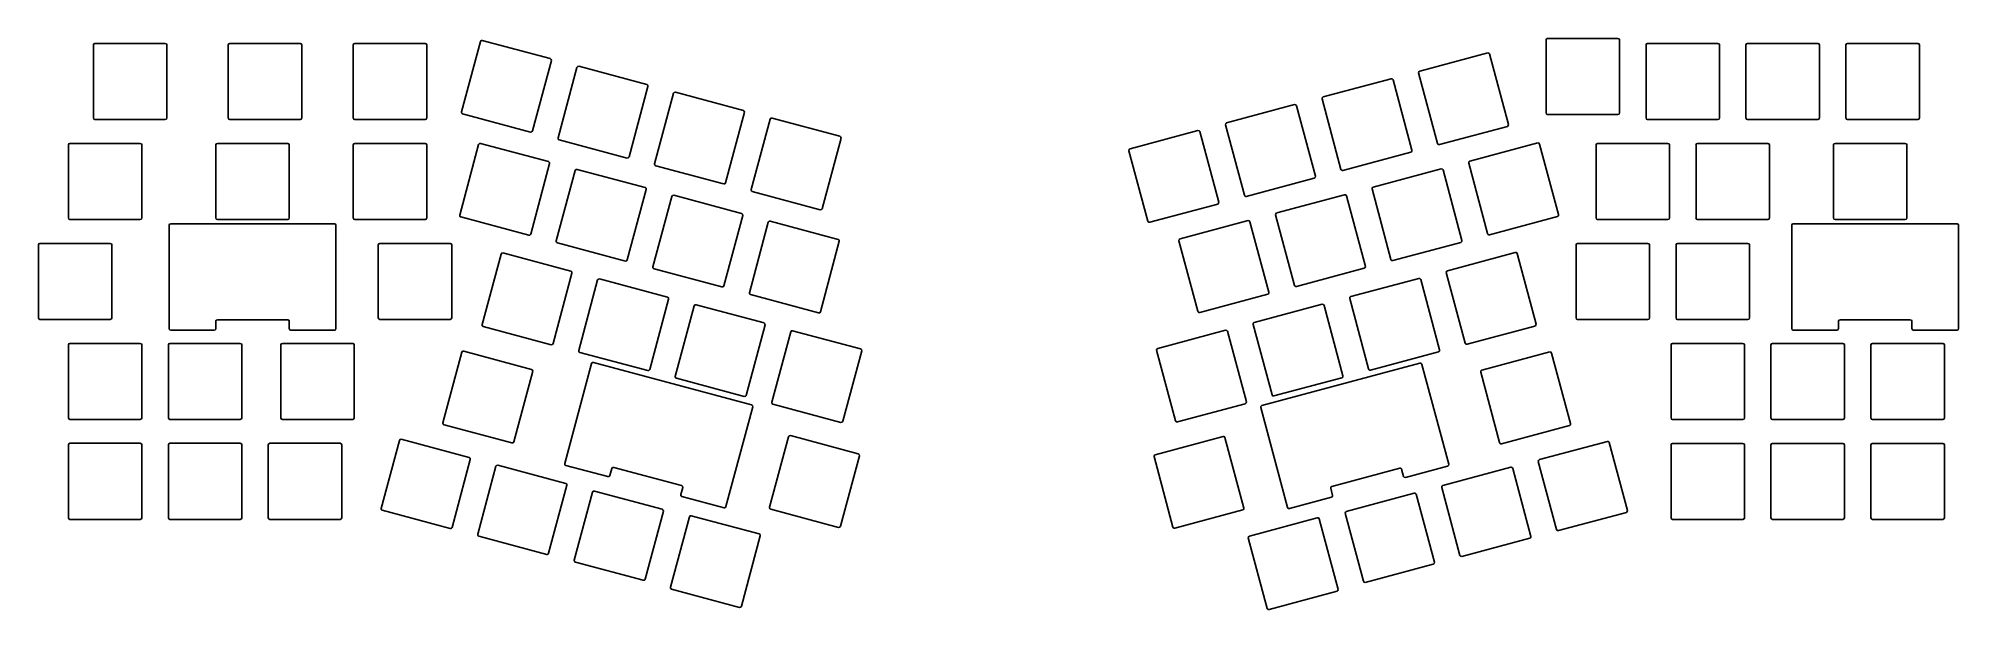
# Model space of a CAD drawing. Extents: x 24 to 390, y -132 to -23.
import ezdxf

# ---------------------------------------------------------------- set-up
doc = ezdxf.new("R2010")
doc.units = 0
doc.layers.add('BLACK', color=7, linetype='CONTINUOUS')

msp = doc.modelspace()

# ---------------------------------------------------------------- linework, layer by layer
at = {"layer": 'BLACK', "linetype": 'CONTINUOUS'}
for p, q in [((34.188, -38.3955), (34.188, -24.4955)), ((34.488, -24.1955), (47.888, -24.1955)), ((48.188, -24.4955), (48.188, -38.3955)), ((59.9055, -38.3955), (59.9055, -24.4955)), ((60.2055, -24.1955), (73.6055, -24.1955)), ((73.9055, -24.4955), (73.9055, -38.3955)), ((83.718, -38.3955), (83.718, -24.4955)), ((84.018, -24.1955), (97.418, -24.1955)), ((97.718, -24.4955), (97.718, -38.3955)), ((104.349, -37.264), (107.947, -23.8377)), ((108.314, -23.6255), (121.257, -27.0937)), ((311.042, -37.4475), (311.042, -23.5475)), ((311.342, -23.2475), (324.743, -23.2475)), ((325.042, -23.5475), (325.042, -37.4475)), ((330.092, -38.4), (330.092, -24.5)), ((330.392, -24.2), (343.792, -24.2)), ((344.092, -24.5), (344.092, -38.4)), ((349.142, -38.4), (349.142, -24.5)), ((349.442, -24.2), (362.842, -24.2)), ((363.142, -24.5), (363.142, -38.4)), ((368.192, -38.4), (368.192, -24.5)), ((368.493, -24.2), (381.892, -24.2)), ((382.192, -24.5), (382.192, -38.4)), ((121.47, -27.4611), (117.872, -40.8875)), ((122.751, -42.198), (126.349, -28.7716)), ((126.716, -28.5595), (139.66, -32.0277)), ((286.971, -29.4673), (299.914, -25.9991)), ((300.282, -26.2112), (303.879, -39.6376)), ((139.872, -32.3951), (136.274, -45.8215)), ((268.568, -34.4012), (281.512, -30.933)), ((281.879, -31.1452), (285.477, -44.5716)), ((290.356, -43.2611), (286.759, -29.8347)), ((141.154, -47.132), (144.751, -33.7056)), ((145.119, -33.4935), (158.062, -36.9616)), ((250.166, -39.3352), (263.109, -35.867)), ((263.477, -36.0791), (267.074, -49.5055)), ((271.954, -48.195), (268.356, -34.7686)), ((47.888, -38.6955), (34.488, -38.6955)), ((73.6055, -38.6955), (60.2055, -38.6955)), ((97.418, -38.6955), (84.018, -38.6955)), ((117.505, -41.0996), (104.561, -37.6315)), ((158.274, -37.3291), (154.677, -50.7554)), ((159.556, -52.0659), (163.154, -38.6396)), ((163.521, -38.4274), (176.464, -41.8956)), ((253.552, -53.129), (249.954, -39.7026)), ((303.667, -40.005), (290.724, -43.4732)), ((324.743, -37.7475), (311.342, -37.7475)), ((343.792, -38.7), (330.392, -38.7)), ((362.842, -38.7), (349.442, -38.7)), ((381.892, -38.7), (368.493, -38.7)), ((29.4255, -57.4455), (29.4255, -43.5455)), ((29.7255, -43.2455), (43.1255, -43.2455)), ((43.4255, -43.5455), (43.4255, -57.4455)), ((57.5242, -57.4455), (57.5242, -43.5455)), ((57.8242, -43.2455), (71.2242, -43.2455)), ((71.5242, -43.5455), (71.5242, -57.4455)), ((83.718, -57.4455), (83.718, -43.5455)), ((84.018, -43.2455), (97.418, -43.2455)), ((97.718, -43.5455), (97.718, -57.4455)), ((104.016, -56.8998), (107.613, -43.4735)), ((107.981, -43.2613), (120.924, -46.7295)), ((135.907, -46.0336), (122.963, -42.5654)), ((176.677, -42.263), (173.079, -55.6894)), ((231.764, -44.2691), (244.707, -40.801)), ((245.075, -41.0131), (248.672, -54.4395)), ((296.505, -46.6361), (309.449, -43.1679)), ((309.816, -43.38), (313.414, -56.8064)), ((320.567, -57.45), (320.567, -43.55)), ((320.868, -43.25), (334.267, -43.25)), ((334.567, -43.55), (334.567, -57.45)), ((339.618, -57.45), (339.618, -43.55)), ((339.917, -43.25), (353.317, -43.25)), ((353.618, -43.55), (353.618, -57.45)), ((365.811, -57.45), (365.811, -43.55)), ((366.111, -43.25), (379.511, -43.25)), ((379.811, -43.55), (379.811, -57.45)), ((121.136, -47.0969), (117.539, -60.5233)), ((154.309, -50.9676), (141.366, -47.4994)), ((235.149, -58.0629), (231.552, -44.6365)), ((285.265, -44.939), (272.321, -48.4071)), ((299.891, -60.4298), (296.293, -47.0035)), ((122.418, -61.8338), (126.016, -48.4074)), ((126.383, -48.1953), (139.326, -51.6635)), ((266.862, -49.8729), (253.919, -53.3411)), ((278.103, -51.57), (291.046, -48.1018)), ((291.414, -48.314), (295.011, -61.7403)), ((139.539, -52.0309), (135.941, -65.4573)), ((140.82, -66.7678), (144.418, -53.3414)), ((144.785, -53.1293), (157.729, -56.5974)), ((172.712, -55.9015), (159.768, -52.4334)), ((248.46, -54.8069), (235.517, -58.2751)), ((259.701, -56.504), (272.644, -53.0358)), ((273.011, -53.2479), (276.609, -66.6743)), ((281.488, -65.3638), (277.891, -51.9374)), ((43.1255, -57.7455), (29.7255, -57.7455)), ((48.9243, -58.5455), (80.1242, -58.5455)), ((71.2242, -57.7455), (57.8242, -57.7455)), ((97.418, -57.7455), (84.018, -57.7455)), ((117.171, -60.7354), (104.228, -57.2673)), ((157.941, -56.9649), (154.343, -70.3912)), ((159.223, -71.7017), (162.82, -58.2754)), ((163.188, -58.0632), (176.131, -61.5314)), ((241.298, -61.4379), (254.242, -57.9698)), ((254.609, -58.1819), (258.207, -71.6083)), ((263.086, -70.2978), (259.488, -56.8714)), ((313.202, -57.1738), (300.258, -60.642)), ((334.267, -57.75), (320.868, -57.75)), ((353.317, -57.75), (339.917, -57.75)), ((358.164, -58.55), (389.364, -58.55)), ((379.511, -57.75), (366.111, -57.75)), ((48.6242, -58.8455), (48.6242, -78.5455)), ((80.4243, -58.8455), (80.4243, -78.5455)), ((135.574, -65.6694), (122.63, -62.2012)), ((176.343, -61.8988), (172.746, -75.3252)), ((244.684, -75.2317), (241.086, -61.8054)), ((294.799, -62.1078), (281.856, -65.5759)), ((357.864, -58.85), (357.864, -78.55)), ((389.664, -58.85), (389.664, -78.55)), ((23.7105, -76.4955), (23.7105, -62.5955)), ((24.0105, -62.2955), (37.4105, -62.2955)), ((37.7105, -62.5955), (37.7105, -76.4955)), ((88.4805, -76.4955), (88.4805, -62.5955)), ((88.7805, -62.2955), (102.18, -62.2955)), ((102.48, -62.5955), (102.48, -76.4955)), ((108.283, -77.7691), (111.88, -64.3427)), ((112.248, -64.1306), (125.191, -67.5988)), ((292.238, -67.5053), (305.181, -64.0372)), ((305.549, -64.2493), (309.146, -77.6757)), ((316.757, -76.5), (316.757, -62.6)), ((317.058, -62.3), (330.457, -62.3)), ((330.757, -62.6), (330.757, -76.5)), ((335.808, -76.5), (335.808, -62.6)), ((336.107, -62.3), (349.507, -62.3)), ((349.808, -62.6), (349.808, -76.5)), ((125.403, -67.9662), (121.806, -81.3926)), ((126.685, -82.7031), (130.283, -69.2767)), ((130.65, -69.0646), (143.594, -72.5327)), ((153.976, -70.6034), (141.032, -67.1352)), ((276.397, -67.0417), (263.453, -70.5099)), ((273.836, -72.4393), (286.779, -68.9711)), ((287.147, -69.1833), (290.744, -82.6096)), ((295.623, -81.2991), (292.026, -67.8728)), ((143.806, -72.9002), (140.208, -86.3265)), ((172.378, -75.5373), (159.435, -72.0691)), ((257.995, -71.9757), (245.051, -75.4439)), ((277.221, -86.2331), (273.624, -72.8067)), ((37.4105, -76.7955), (24.0105, -76.7955)), ((57.8242, -76.8455), (71.2242, -76.8455)), ((102.18, -76.7955), (88.7805, -76.7955)), ((145.087, -87.637), (148.685, -74.2107)), ((149.052, -73.9985), (161.996, -77.4667)), ((255.433, -77.3733), (268.377, -73.9051)), ((268.744, -74.1172), (272.342, -87.5436)), ((330.457, -76.8), (317.058, -76.8)), ((349.507, -76.8), (336.107, -76.8)), ((367.064, -76.85), (380.464, -76.85)), ((57.2242, -78.8455), (48.9243, -78.8455)), ((57.5242, -77.1455), (57.5242, -78.5455)), ((71.5242, -77.1455), (71.5242, -78.5455)), ((71.8242, -78.8455), (80.1242, -78.8455)), ((121.438, -81.6047), (108.495, -78.1365)), ((162.208, -77.8341), (158.61, -91.2605)), ((163.49, -92.571), (167.087, -79.1446)), ((167.455, -78.9325), (180.398, -82.4006)), ((237.031, -82.3072), (249.974, -78.839)), ((250.342, -79.0512), (253.939, -92.4775)), ((258.819, -91.167), (255.221, -77.7407)), ((308.934, -78.0431), (295.991, -81.5113)), ((366.464, -78.85), (358.164, -78.85)), ((366.764, -77.15), (366.764, -78.55)), ((380.764, -77.15), (380.764, -78.55)), ((381.064, -78.85), (389.364, -78.85)), ((29.4255, -95.5455), (29.4255, -81.6455)), ((29.7255, -81.3455), (43.1255, -81.3455)), ((43.4255, -81.6455), (43.4255, -95.5455)), ((48.4755, -95.5455), (48.4755, -81.6455)), ((48.7755, -81.3455), (62.1755, -81.3455)), ((62.4755, -81.6455), (62.4755, -95.5455)), ((69.9068, -95.5455), (69.9068, -81.6455)), ((70.2067, -81.3455), (83.6067, -81.3455)), ((83.9068, -81.6455), (83.9068, -95.5455)), ((100.802, -96.4748), (104.399, -83.0484)), ((104.767, -82.8363), (117.71, -86.3045)), ((139.841, -86.5387), (126.897, -83.0705)), ((180.61, -82.7681), (177.013, -96.1944)), ((240.417, -96.101), (236.819, -82.6746)), ((290.532, -82.977), (277.589, -86.4452)), ((298.799, -86.4577), (311.742, -82.9895)), ((312.11, -83.2017), (315.707, -96.628)), ((334.855, -95.55), (334.855, -81.65)), ((335.155, -81.35), (348.555, -81.35)), ((348.855, -81.65), (348.855, -95.55)), ((353.905, -95.55), (353.905, -81.65)), ((354.205, -81.35), (367.605, -81.35)), ((367.905, -81.65), (367.905, -95.55)), ((372.955, -95.55), (372.955, -81.65)), ((373.255, -81.35), (386.655, -81.35)), ((386.955, -81.65), (386.955, -95.55)), ((117.922, -86.6719), (114.325, -100.098)), ((129.125, -85.2051), (124.027, -104.234)), ((129.493, -84.9929), (159.63, -93.0681)), ((256.88, -93.2213), (287.016, -85.1462)), ((287.384, -85.3583), (292.483, -104.387)), ((302.184, -100.251), (298.587, -86.8251)), ((158.243, -91.4726), (145.3, -88.0044)), ((272.13, -87.911), (259.186, -91.3792)), ((159.842, -93.4355), (154.743, -112.464)), ((176.645, -96.4066), (163.702, -92.9384)), ((253.727, -92.845), (240.784, -96.3131)), ((256.667, -93.5888), (261.766, -112.617)), ((43.1255, -95.8455), (29.7255, -95.8455)), ((62.1755, -95.8455), (48.7755, -95.8455)), ((83.6067, -95.8455), (70.2067, -95.8455)), ((113.957, -100.31), (101.014, -96.8422)), ((315.495, -96.9955), (302.552, -100.464)), ((348.555, -95.85), (335.155, -95.85)), ((367.605, -95.85), (354.205, -95.85)), ((386.655, -95.85), (373.255, -95.85)), ((29.4255, -114.596), (29.4255, -100.695)), ((29.7255, -100.395), (43.1255, -100.395)), ((43.4255, -100.695), (43.4255, -114.596)), ((48.4755, -114.596), (48.4755, -100.695)), ((48.7755, -100.395), (62.1755, -100.395)), ((62.4755, -100.695), (62.4755, -114.596)), ((67.5255, -114.596), (67.5255, -100.695)), ((67.8255, -100.395), (81.2255, -100.395)), ((81.5255, -100.695), (81.5255, -114.596)), ((89.0318, -112.785), (92.5, -99.842)), ((92.8674, -99.6298), (105.811, -103.098)), ((163.058, -112.575), (166.655, -99.1485)), ((167.023, -98.9363), (179.966, -102.405)), ((236.543, -102.558), (249.486, -99.0896)), ((249.854, -99.3017), (253.451, -112.728)), ((309.778, -103.498), (322.722, -100.03)), ((323.089, -100.242), (326.557, -113.185)), ((334.855, -114.6), (334.855, -100.7)), ((335.155, -100.4), (348.555, -100.4)), ((348.855, -100.7), (348.855, -114.6)), ((353.905, -114.6), (353.905, -100.7)), ((354.205, -100.4), (367.605, -100.4)), ((367.905, -100.7), (367.905, -114.6)), ((372.955, -114.6), (372.955, -100.7)), ((373.255, -100.4), (386.655, -100.4)), ((386.955, -100.7), (386.955, -114.6)), ((106.023, -103.465), (102.555, -116.409)), ((107.434, -117.719), (110.902, -104.776)), ((111.27, -104.564), (124.213, -108.032)), ((132.256, -106.749), (124.239, -104.601)), ((132.986, -105.185), (132.623, -106.537)), ((133.353, -104.973), (146.297, -108.441)), ((180.178, -102.772), (176.581, -116.198)), ((239.929, -116.352), (236.331, -102.925)), ((270.213, -108.594), (283.156, -105.126)), ((283.523, -105.338), (283.886, -106.691)), ((284.253, -106.903), (292.27, -104.754)), ((291.376, -108.432), (304.319, -104.964)), ((304.687, -105.176), (308.155, -118.119)), ((313.034, -116.809), (309.566, -103.865)), ((124.425, -108.399), (120.957, -121.343)), ((125.836, -122.653), (129.305, -109.71)), ((129.672, -109.498), (142.615, -112.966)), ((146.509, -108.808), (146.146, -110.161)), ((270.001, -108.962), (270.363, -110.314)), ((294.632, -121.743), (291.164, -108.799)), ((102.187, -116.621), (89.2439, -113.153)), ((142.828, -113.333), (139.359, -126.277)), ((146.359, -110.528), (154.376, -112.676)), ((176.213, -116.41), (163.27, -112.942)), ((253.239, -113.095), (240.296, -116.564)), ((270.151, -110.681), (262.134, -112.83)), ((272.974, -113.366), (285.917, -109.898)), ((286.285, -110.11), (289.753, -123.053)), ((43.1255, -114.895), (29.7255, -114.895)), ((62.1755, -114.895), (48.7755, -114.895)), ((81.2255, -114.895), (67.8255, -114.895)), ((144.174, -127.829), (147.772, -114.402)), ((148.139, -114.19), (161.082, -117.658)), ((254.507, -118.058), (267.45, -114.59)), ((267.817, -114.802), (271.415, -128.229)), ((276.23, -126.677), (272.762, -113.733)), ((326.345, -113.553), (313.402, -117.021)), ((348.555, -114.9), (335.155, -114.9)), ((367.605, -114.9), (354.205, -114.9)), ((386.655, -114.9), (373.255, -114.9)), ((120.59, -121.555), (107.646, -118.087)), ((161.295, -118.026), (157.697, -131.452)), ((257.892, -131.852), (254.295, -118.426)), ((307.943, -118.487), (294.999, -121.955)), ((138.992, -126.489), (126.049, -123.021)), ((289.541, -123.421), (276.597, -126.889)), ((157.33, -131.664), (144.386, -128.196)), ((271.203, -128.596), (258.26, -132.064))]:
    msp.add_line(p, q, dxfattribs=at)
at = {"layer": 'BLACK'}
for centre, start, end in [((34.488, -24.4955), 90, 180), ((47.888, -24.4955), 0, 90), ((60.2055, -24.4955), 90, 180), ((73.6055, -24.4955), 0, 90), ((84.018, -24.4955), 90, 180), ((97.418, -24.4955), 0, 90), ((108.236, -23.9153), 75, 165), ((311.342, -23.5475), 90, 180), ((324.743, -23.5475), 0, 90), ((330.392, -24.5), 90, 180), ((343.792, -24.5), 0, 90), ((349.442, -24.5), 90, 180), ((362.842, -24.5), 0, 90), ((368.493, -24.5), 90, 180), ((381.892, -24.5), 0, 90), ((121.18, -27.3835), -15, 75), ((126.639, -28.8493), 75, 165), ((299.992, -26.2889), 15.0001, 105), ((139.582, -32.3175), -15, 75), ((281.589, -31.2228), 15.0001, 105), ((287.048, -29.7571), 105, 195), ((145.041, -33.7832), 75, 165), ((263.187, -36.1568), 15.0001, 105), ((268.646, -34.691), 105, 195), ((34.488, -38.3955), 180, 270), ((47.888, -38.3955), -90, 0), ((60.2055, -38.3955), 180, 270), ((73.6055, -38.3955), -90, 0), ((84.018, -38.3955), 180, 270), ((97.418, -38.3955), -90, 0), ((104.639, -37.3417), 165, 255), ((157.984, -37.2514), -15, 75), ((163.443, -38.7172), 75, 165), ((250.244, -39.625), 105, 195), ((303.589, -39.7152), -75, 15), ((311.342, -37.4475), 180, 270), ((324.743, -37.4475), -90, 0), ((330.392, -38.4), 180, 270), ((343.792, -38.4), -90, 0), ((349.442, -38.4), 180, 270), ((362.842, -38.4), -90, 0), ((368.493, -38.4), 180, 270), ((381.892, -38.4), -90, 0), ((29.7255, -43.5455), 90, 180), ((43.1255, -43.5455), 0, 90), ((57.8242, -43.5455), 90, 180), ((71.2242, -43.5455), 0, 90), ((84.018, -43.5455), 90, 180), ((97.418, -43.5455), 0, 90), ((107.903, -43.5511), 75, 165), ((117.582, -40.8099), -105, -15), ((123.041, -42.2757), 165, 255), ((176.387, -42.1854), -15, 75), ((244.785, -41.0907), 15.0001, 105), ((290.646, -43.1834), -165, -74.9999), ((309.526, -43.4577), 15.0001, 105), ((320.868, -43.55), 90, 180), ((334.267, -43.55), 0, 90), ((339.917, -43.55), 90, 180), ((353.317, -43.55), 0, 90), ((366.111, -43.55), 90, 180), ((379.511, -43.55), 0, 90), ((120.846, -47.0193), -15, 75), ((135.985, -45.7438), -105, -15), ((141.443, -47.2096), 165, 255), ((231.841, -44.5589), 105, 195), ((285.187, -44.6492), -75, 15), ((296.583, -46.9258), 105, 195), ((126.305, -48.4851), 75, 165), ((154.387, -50.6778), -105, -15), ((266.785, -49.5831), -75, 15), ((272.244, -48.1174), -165, -74.9999), ((291.124, -48.3916), 15.0001, 105), ((139.249, -51.9533), -15, 75), ((144.708, -53.419), 75, 165), ((159.846, -52.1436), 165, 255), ((248.382, -54.5171), -75, 15), ((253.841, -53.0513), -165, -74.9999), ((272.722, -53.3256), 15.0001, 105), ((278.181, -51.8598), 105, 195), ((29.7255, -57.4455), 180, 270), ((43.1255, -57.4455), -90, 0), ((48.9243, -58.8455), 90, 180), ((57.8242, -57.4455), 180, 270), ((71.2242, -57.4455), -90, 0), ((80.1242, -58.8455), 0, 90), ((84.018, -57.4455), 180, 270), ((97.418, -57.4455), -90, 0), ((104.305, -56.9775), 165, 255), ((157.651, -56.8872), -15, 75), ((163.11, -58.353), 75, 165), ((172.789, -55.6118), -105, -15), ((235.439, -57.9853), -165, -74.9999), ((254.319, -58.2595), 15.0001, 105), ((259.778, -56.7938), 105, 195), ((313.124, -56.884), -75, 15), ((320.868, -57.45), 180, 270), ((334.267, -57.45), -90, 0), ((339.917, -57.45), 180, 270), ((353.317, -57.45), -90, 0), ((358.164, -58.85), 90, 180), ((366.111, -57.45), 180, 270), ((379.511, -57.45), -90, 0), ((389.364, -58.85), 0, 90), ((117.249, -60.4457), -105, -15), ((122.708, -61.9114), 165, 255), ((176.053, -61.8212), -15, 75), ((241.376, -61.7277), 105, 195), ((294.722, -61.818), -75, 15), ((300.18, -60.3522), -165, -74.9999), ((24.0105, -62.5955), 90, 180), ((37.4105, -62.5955), 0, 90), ((88.7805, -62.5955), 90, 180), ((102.18, -62.5955), 0, 90), ((112.17, -64.4204), 75, 165), ((135.651, -65.3796), -105, -15), ((281.778, -65.2862), -165, -74.9999), ((305.259, -64.3269), 15.0001, 105), ((317.058, -62.6), 90, 180), ((330.457, -62.6), 0, 90), ((336.107, -62.6), 90, 180), ((349.507, -62.6), 0, 90), ((125.114, -67.8886), -15, 75), ((130.573, -69.3543), 75, 165), ((141.11, -66.8454), 165, 255), ((276.319, -66.7519), -75, 15), ((286.857, -69.2609), 15.0001, 105), ((292.316, -67.7951), 105, 195), ((143.516, -72.8225), -15, 75), ((154.053, -70.3136), -105, -15), ((159.512, -71.7794), 165, 255), ((257.917, -71.6859), -75, 15), ((263.376, -70.2201), -165, -74.9999), ((273.913, -72.7291), 105, 195), ((24.0105, -76.4955), 180, 270), ((37.4105, -76.4955), -90, 0), ((57.8242, -77.1455), 90, 180), ((71.2242, -77.1455), 0, 90), ((88.7805, -76.4955), 180, 270), ((102.18, -76.4955), -90, 0), ((148.975, -74.2883), 75, 165), ((172.456, -75.2475), -105, -15), ((244.973, -75.1541), -165, -74.9999), ((268.454, -74.1949), 15.0001, 105), ((317.058, -76.5), 180, 270), ((330.457, -76.5), -90, 0), ((336.107, -76.5), 180, 270), ((349.507, -76.5), -90, 0), ((367.064, -77.15), 90, 180), ((380.464, -77.15), 0, 90), ((48.9243, -78.5455), 180, 270), ((57.2242, -78.5455), -90, 0), ((71.8242, -78.5455), 180, 270), ((80.1242, -78.5455), -90, 0), ((108.573, -77.8468), 165, 255), ((161.918, -77.7565), -15, 75), ((167.377, -79.2223), 75, 165), ((250.052, -79.1288), 15.0001, 105), ((255.511, -77.663), 105, 195), ((308.857, -77.7533), -75, 15), ((358.164, -78.55), 180, 270), ((366.464, -78.55), -90, 0), ((381.064, -78.55), 180, 270), ((389.364, -78.55), -90, 0), ((29.7255, -81.6455), 90, 180), ((43.1255, -81.6455), 0, 90), ((48.7755, -81.6455), 90, 180), ((62.1755, -81.6455), 0, 90), ((70.2067, -81.6455), 90, 180), ((83.6067, -81.6455), 0, 90), ((104.689, -83.1261), 75, 165), ((121.516, -81.3149), -105, -15), ((126.975, -82.7807), 165, 255), ((180.321, -82.6904), -15, 75), ((237.109, -82.597), 105, 195), ((290.454, -82.6873), -75, 15), ((295.913, -81.2215), -165, -74.9999), ((311.82, -83.2793), 15.0001, 105), ((335.155, -81.65), 90, 180), ((348.555, -81.65), 0, 90), ((354.205, -81.65), 90, 180), ((367.605, -81.65), 0, 90), ((373.255, -81.65), 90, 180), ((386.655, -81.65), 0, 90), ((117.633, -86.5942), -15, 75), ((129.415, -85.2827), 75, 165), ((139.918, -86.2489), -105, -15), ((145.377, -87.7147), 165, 255), ((272.052, -87.6212), -75, 15), ((277.511, -86.1554), -165, -74.9999), ((287.094, -85.436), 15, 105), ((298.877, -86.7475), 105, 195), ((158.321, -91.1828), -105, -15), ((259.109, -91.0894), -165, -74.9999), ((159.552, -93.3579), -14.9999, 75.0001), ((163.78, -92.6486), 165, 255), ((253.65, -92.5552), -75, 15), ((256.957, -93.5111), 105, 195), ((29.7255, -95.5455), 180, 270), ((43.1255, -95.5455), -90, 0), ((48.7755, -95.5455), 180, 270), ((62.1755, -95.5455), -90, 0), ((70.2067, -95.5455), 180, 270), ((83.6067, -95.5455), -90, 0), ((101.092, -96.5524), 165, 255), ((176.723, -96.1168), -105, -15), ((240.706, -96.0234), -165, -74.9999), ((315.418, -96.7057), -75, 15), ((335.155, -95.55), 180, 270), ((348.555, -95.55), -90, 0), ((354.205, -95.55), 180, 270), ((367.605, -95.55), -90, 0), ((373.255, -95.55), 180, 270), ((386.655, -95.55), -90, 0), ((29.7255, -100.695), 90, 180), ((43.1255, -100.695), 0, 90), ((48.7755, -100.695), 90, 180), ((62.1755, -100.695), 0, 90), ((67.8255, -100.695), 90, 180), ((81.2255, -100.695), 0, 90), ((92.7897, -99.9196), 75.0001, 165), ((114.035, -100.021), -105, -15), ((166.945, -99.2261), 75, 165), ((179.889, -102.694), -15, 75), ((249.564, -99.3794), 15.0001, 105), ((302.474, -100.174), -165, -74.9999), ((322.799, -100.32), 14.9999, 105), ((335.155, -100.7), 90, 180), ((348.555, -100.7), 0, 90), ((354.205, -100.7), 90, 180), ((367.605, -100.7), 0, 90), ((373.255, -100.7), 90, 180), ((386.655, -100.7), 0, 90), ((105.733, -103.388), -14.9999, 75.0001), ((111.192, -104.854), 75.0001, 165), ((124.316, -104.311), 165, 255), ((133.276, -105.263), 75, 165), ((236.621, -102.848), 105, 195), ((283.234, -105.416), 15, 105), ((292.193, -104.465), -75, 15), ((304.397, -105.254), 14.9999, 105), ((309.856, -103.788), 105, 195), ((124.135, -108.322), -14.9999, 75.0001), ((129.594, -109.788), 75.0001, 165), ((132.334, -106.46), -105, -15), ((146.219, -108.731), -15, 75), ((270.29, -108.884), 105, 195), ((284.176, -106.613), -165, -75), ((291.454, -108.722), 105, 195), ((89.3216, -112.863), 165, 255), ((142.538, -113.256), -14.9999, 75.0001), ((146.436, -110.238), 165, 255), ((154.453, -112.387), -105, -14.9999), ((163.348, -112.652), 165, 255), ((253.162, -112.806), -75, 15), ((262.056, -112.54), -165, -75.0001), ((270.073, -110.392), -75, 15), ((273.051, -113.656), 105, 195), ((285.995, -110.187), 14.9999, 105), ((326.268, -113.263), -75.0001, 14.9999), ((29.7255, -114.596), 180, 270), ((43.1255, -114.596), -90, 0), ((48.7755, -114.596), 180, 270), ((62.1755, -114.596), -90, 0), ((67.8255, -114.596), 180, 270), ((81.2255, -114.596), -90, 0), ((102.265, -116.331), -105, -14.9999), ((148.061, -114.48), 75, 165), ((176.291, -116.121), -105, -15), ((240.218, -116.274), -165, -74.9999), ((267.528, -114.88), 15.0001, 105), ((313.324, -116.731), -165, -75.0001), ((335.155, -114.6), 180, 270), ((348.555, -114.6), -90, 0), ((354.205, -114.6), 180, 270), ((367.605, -114.6), -90, 0), ((373.255, -114.6), 180, 270), ((386.655, -114.6), -90, 0), ((107.724, -117.797), 165, 255), ((161.005, -117.948), -15, 75), ((254.584, -118.348), 105, 195), ((307.865, -118.197), -75.0001, 14.9999), ((120.667, -121.265), -105, -14.9999), ((126.126, -122.731), 165, 255), ((289.463, -123.131), -75.0001, 14.9999), ((294.922, -121.665), -165, -75.0001), ((139.07, -126.199), -105, -14.9999), ((144.464, -127.906), 165, 255), ((276.52, -126.599), -165, -75.0001), ((157.407, -131.375), -105, -15), ((271.125, -128.306), -75, 15), ((258.182, -131.775), -165, -74.9999)]:
    msp.add_arc(centre, 0.3, start, end, dxfattribs=at)

doc.saveas('drawing.dxf')
